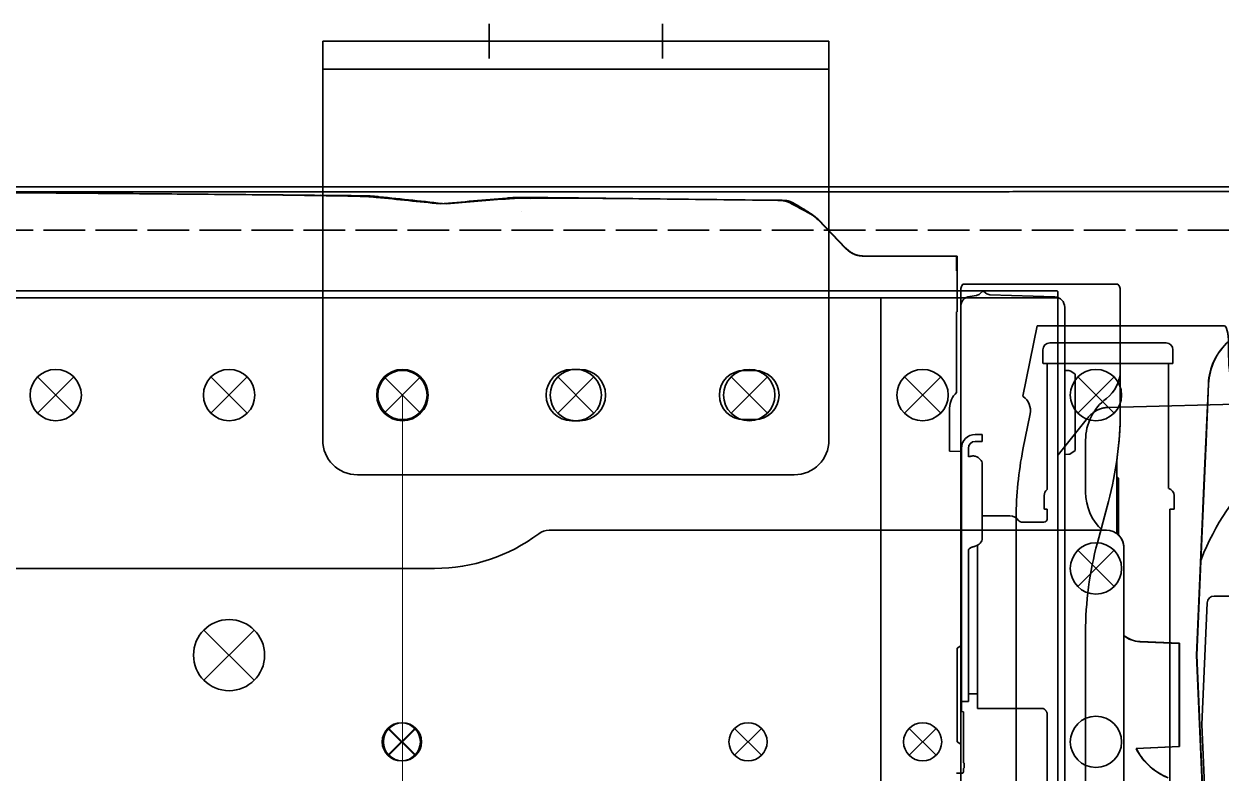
# Model space of a CAD drawing. Header units: millimetres. Extents: x 120 to 10915, y 515 to 8014.
# Drawn here: x 4040.8 to 4386.1, y 5001 to 5217 of the extents above; entities that cross this region are included whole.
import ezdxf

# ---------------------------------------------------------------- set-up
doc = ezdxf.new("R2010")
doc.units = ezdxf.units.MM
doc.linetypes.add('DASHED', pattern=[15, 12, -3])
doc.layers.get('0').update_dxf_attribs({"lineweight": 13})
for name, color, linetype, lineweight in [('201_Dimensions', 7, 'Continuous', 13), ('203_Chassis_left_side_view', 7, 'Continuous', 13), ('204_Chassis_mid_side_view', 7, 'Continuous', 13), ('211_Frame_holes_left_side_view', 7, 'Continuous', 13), ('212_Frame_holes_right_side_view', 7, 'Continuous', 13), ('213_BWA_holes_left_side_view', 7, 'Continuous', 13), ('214_BWA_holes_right_side_view', 7, 'Continuous', 13), ('216_BWA_brackets_left_side_view', 7, 'Continuous', 13), ('217_BWA_ brackets_right_side_view', 7, 'Continuous', 13), ('218_Chassis_right_side_view', 7, 'Continuous', 13)]:
    doc.layers.add(name, color=color, linetype=linetype, lineweight=lineweight)

# ---------------------------------------------------------------- blocks, each defined once
blk = doc.blocks.new('3304873')
at = {"layer": '204_Chassis_mid_side_view', "color": 3, "lineweight": 35}
for p, q in [((4411.44, 1242.5), (4411.44, 1232.5)), ((4414.59, 1242.5), (4411.44, 1242.5)), ((4414.59, 1242.5), (4448.31, 1242.5)), ((4448.31, 1242.5), (4501.69, 1242.5)), ((4501.69, 1242.5), (4535.41, 1242.5)), ((4535.41, 1242.5), (4538.56, 1242.5)), ((4414.59, 1232.5), (4411.44, 1232.5)), ((4448.31, 1232.5), (4414.59, 1232.5)), ((4501.69, 1232.5), (4448.31, 1232.5)), ((4535.41, 1232.5), (4501.69, 1232.5)), ((4535.41, 1232.5), (4538.56, 1232.5)), ((4333.02, 1230), (4328.95, 1209.64)), ((4362.99, 1230), (4333.02, 1230)), ((4382.39, 1230), (4362.99, 1230)), ((4386.99, 1230), (4382.39, 1230)), ((4563.01, 1230), (4567.61, 1230)), ((4567.61, 1230), (4587.01, 1230)), ((4616.98, 1230), (4587.01, 1230)), ((4616.98, 1230), (4621.05, 1209.64)), ((4388.2, 1225), (4388.2, 1223)), ((4388.2, 1225), (4388.2, 1223)), ((4388.34, 1222.5), (4398.04, 1222.5)), ((4444, 1222.5), (4444, 1209.82)), ((4506, 1222.5), (4506, 1209.82)), ((4561.8, 1223), (4561.8, 1225)), ((4329.03, 1209.58), (4328.95, 1209.64)), ((4444, 1198.95), (4444, 1209.84)), ((4444, 1209.8), (4444, 1209.82)), ((4506, 1198.95), (4506, 1209.82)), ((4620.97, 1209.58), (4621.05, 1209.64)), ((4331, 1204.56), (4328.94, 1194.27)), ((4619, 1204.56), (4621.06, 1194.27)), ((4444, 1195.18), (4444, 1198.95)), ((4506, 1195.18), (4506, 1198.95)), ((4444, 1195.18), (4444, 1195.2)), ((4444, 1195.18), (4444, 1185)), ((4506, 1195.18), (4506, 1185)), ((4327, 1174.67), (4327, 1047)), ((4441.31, 1174.98), (4434.1, 1162.52)), ((4508.69, 1174.98), (4515.9, 1162.52)), ((4623, 1174.67), (4623, 1047)), ((4428.82, 1162.63), (4429.01, 1162.64)), ((4429.8, 1162.63), (4429.95, 1162.62)), ((4520.05, 1162.62), (4520.2, 1162.63)), ((4520.99, 1162.64), (4521.18, 1162.63)), ((4416.05, 1154.93), (4416.05, 1154.92)), ((4533.95, 1154.93), (4533.95, 1154.92)), ((4403.64, 1123.43), (4400.95, 1114.39)), ((4403.64, 1123.43), (4400.95, 1114.39)), ((4403.8, 1123.98), (4403.64, 1123.43)), ((4403.8, 1123.98), (4403.64, 1123.43)), ((4546.2, 1123.98), (4546.36, 1123.43)), ((4546.36, 1123.43), (4549.05, 1114.39)), ((4391.47, 1072.53), (4391.45, 1072.33)), ((4388.2, 1051.9), (4382.68, 1032.64)), ((4388.2, 1051.9), (4382.68, 1032.64)), ((4561.8, 1051.9), (4567.32, 1032.64)), ((4327, 1047), (4327, 1042.12)), ((4623, 1047), (4623, 1042.12)), ((4328.9, 1041.76), (4327, 1042.12)), ((4361.84, 1035.5), (4328.9, 1041.76)), ((4588.16, 1035.5), (4621.1, 1041.76)), ((4621.1, 1041.76), (4623, 1042.12)), ((4361.84, 1035.5), (4361.58, 1035.55)), ((4362.99, 1035.28), (4361.84, 1035.5)), ((4372.95, 1032.55), (4372.69, 1032.76)), ((4380.1, 1032.57), (4379.2, 1032.55)), ((4380.1, 1032.57), (4379.2, 1032.55)), ((4569.9, 1032.57), (4570.8, 1032.55)), ((4569.9, 1032.57), (4570.8, 1032.55)), ((4577.05, 1032.55), (4577.31, 1032.76)), ((4587.01, 1035.28), (4588.16, 1035.5)), ((4588.16, 1035.5), (4588.93, 1035.65))]:
    blk.add_line(p, q, dxfattribs=at)
for centre in [(4350, 1210), (4600, 1210), (4350, 1160), (4600, 1160), (4350, 1110), (4600, 1110), (4350, 1060), (4600, 1060)]:
    blk.add_circle(centre, 7.4, dxfattribs=at)
for centre, radius, start, end in [((4454, 1222.5), 10, 90.2566, 180), ((4496, 1222.5), 10, 0, 89.7434), ((4326.09, 1205.54), 5, 348.7, 53.9629), ((4623.91, 1205.54), 5, 126.0371, 191.3), ((4427, 1174.67), 100, 168.7, 180), ((4523, 1174.67), 100, 360, 11.3), ((4424, 1185), 20, 329.9311, 359.9999), ((4526, 1185), 20, 180.0001, 210.0689), ((4429.26, 1143.82), 18.82, 88.3525, 90.7619), ((4520.74, 1143.82), 18.82, 89.2381, 91.6475), ((4438.36, 1137.34), 27.38, 132.2436, 133.5976), ((4445, 1130.36), 37.01, 131.3665, 132.5844), ((4437.53, 1138.94), 25.63, 130.2166, 131.5128), ((4512.47, 1138.94), 25.63, 48.4872, 49.7834), ((4505, 1130.36), 37.01, 47.4156, 48.6335), ((4511.64, 1137.34), 27.38, 46.4024, 47.7564), ((4714.31, 1021.32), 326.89, 163.458, 164.4277), ((4714.31, 1021.32), 326.89, 163.458, 164.4277), ((4235.69, 1021.32), 326.89, 15.5723, 16.542), ((4450.76, 1044.75), 62.56, 169.0809, 171.3317), ((4450.76, 1044.75), 62.56, 169.081, 171.3318), ((4343.64, 1065.41), 46.53, 349.0883, 350.6753), ((4343.64, 1065.41), 46.53, 349.0883, 350.6753), ((4351.16, 1064.17), 38.91, 350.6853, 352.3644), ((4351.16, 1064.17), 38.91, 350.6853, 352.3644), ((4598.84, 1064.17), 38.91, 187.6356, 189.3147), ((4606.36, 1065.41), 46.53, 189.3247, 190.9117), ((4499.24, 1044.75), 62.56, 8.6682, 10.919), ((4354.93, 1063.56), 35.25, 340.6805, 344.56), ((4354.93, 1063.56), 35.25, 340.6805, 344.56), ((4595.07, 1063.56), 35.25, 195.44, 199.3195), ((4376.08, 1218.63), 186.1, 269.0379, 270.96), ((4376.08, 1218.63), 186.1, 269.0379, 270.96), ((4368.55, 1542.17), 509.73, 271.2993, 271.5891), ((4581.45, 1542.17), 509.73, 268.4109, 268.7007), ((4573.92, 1218.63), 186.1, 269.04, 270.9621), ((4573.92, 1218.63), 186.1, 269.04, 270.9621)]:
    blk.add_arc(centre, radius, start, end, dxfattribs=at)
for centre, major_axis, ratio, start_param, end_param in [((4386.99, 1225), (0, -5), 0.241905, 1.570796, 3.141593), ((4386.99, 1225), (0, 5), 0.241905, 4.712389, 6.283185), ((4563.01, 1225), (0, -5), 0.241905, 3.141593, 4.712389), ((4391.83, 1223), (0, -15), 0.241905, 4.712389, 4.800831), ((4391.83, 1223), (0, 15), 0.241905, 1.570796, 3.141593), ((4382.12, 1238), (0, -30), 0.241905, 0.995404, 1.027843), ((4391.83, 1238), (0, 30), 0.241905, 3.141593, 4.169436), ((4558.17, 1238), (0, 30), 0.241905, 2.113749, 3.141593), ((4558.17, 1223), (0, 15), 0.241905, 3.141593, 4.712389), ((4567.88, 1238), (0, 30), 0.241905, 2.113749, 2.146188), ((4567.88, 1238), (0, -30), 0.241905, 5.255342, 5.287781), ((4710.99, 618.87), (280.04, -529.06), 0.298219, 3.454668, 3.546242), ((4710.99, 618.87), (280.04, -529.06), 0.298219, 3.454668, 3.546242), ((4239.01, 618.87), (-280.04, -529.06), 0.298219, 2.736943, 2.828518)]:
    blk.add_ellipse(centre, major_axis=major_axis, ratio=ratio, start_param=start_param, end_param=end_param, dxfattribs=at)
for points, degree, knots in [([(4411.44, 1242.5), (4409.83, 1242.5), (4408.21, 1242.38), (4406.58, 1242.12), (4404.37, 1241.57), (4402.24, 1240.74), (4401.66, 1240.49), (4400.54, 1239.96), (4399.45, 1239.35), (4398.92, 1239.03), (4398.01, 1238.44), (4397.15, 1237.79), (4396.78, 1237.5), (4396.07, 1236.91), (4395.39, 1236.29), (4395.06, 1235.96), (4394.08, 1234.97), (4393.19, 1233.9), (4392.62, 1233.15), (4391.57, 1231.6), (4390.67, 1229.95), (4390.27, 1229.1), (4389.5, 1227.29), (4388.92, 1225.43), (4388.68, 1224.45), (4388.48, 1223.47), (4388.34, 1222.5)], 5, [0, 0, 0, 0, 0, 0, 15.842563, 15.842563, 15.842563, 21.798319, 21.798319, 21.798319, 27.666066, 27.666066, 27.666066, 32.046526, 32.046526, 32.046526, 36.435784, 36.435784, 36.435784, 45.330209, 45.330209, 45.330209, 54.486401, 54.486401, 54.486401, 64.655725, 64.655725, 64.655725, 64.655725, 64.655725, 64.655725]), ([(4538.56, 1242.5), (4540.17, 1242.5), (4541.79, 1242.38), (4543.42, 1242.12), (4545.63, 1241.57), (4547.76, 1240.74), (4548.34, 1240.49), (4549.46, 1239.96), (4550.55, 1239.35), (4551.08, 1239.03), (4551.99, 1238.44), (4552.85, 1237.79), (4553.22, 1237.5), (4553.93, 1236.91), (4554.61, 1236.29), (4554.94, 1235.96), (4555.92, 1234.97), (4556.81, 1233.9), (4557.38, 1233.15), (4558.43, 1231.6), (4559.33, 1229.95), (4559.73, 1229.1), (4560.5, 1227.29), (4561.08, 1225.43), (4561.32, 1224.45), (4561.52, 1223.47), (4561.66, 1222.5)], 5, [0, 0, 0, 0, 0, 0, 15.842563, 15.842563, 15.842563, 21.798319, 21.798319, 21.798319, 27.666066, 27.666066, 27.666066, 32.046526, 32.046526, 32.046526, 36.435784, 36.435784, 36.435784, 45.330209, 45.330209, 45.330209, 54.486401, 54.486401, 54.486401, 64.655725, 64.655725, 64.655725, 64.655725, 64.655725, 64.655725]), ([(4538.56, 1242.5), (4540.17, 1242.5), (4541.79, 1242.38), (4543.42, 1242.12), (4545.63, 1241.57), (4547.76, 1240.74), (4548.34, 1240.49), (4549.46, 1239.96), (4550.55, 1239.35), (4551.08, 1239.03), (4551.99, 1238.44), (4552.85, 1237.79), (4553.22, 1237.5), (4553.93, 1236.91), (4554.61, 1236.29), (4554.94, 1235.96), (4555.92, 1234.97), (4556.81, 1233.9), (4557.38, 1233.15), (4558.43, 1231.6), (4559.33, 1229.95), (4559.73, 1229.1), (4560.5, 1227.29), (4561.08, 1225.43), (4561.32, 1224.45), (4561.52, 1223.47), (4561.66, 1222.5)], 5, [0, 0, 0, 0, 0, 0, 15.842563, 15.842563, 15.842563, 21.798319, 21.798319, 21.798319, 27.666066, 27.666066, 27.666066, 32.046526, 32.046526, 32.046526, 36.435784, 36.435784, 36.435784, 45.330209, 45.330209, 45.330209, 54.486401, 54.486401, 54.486401, 64.655725, 64.655725, 64.655725, 64.655725, 64.655725, 64.655725]), ([(4411.44, 1232.5), (4411.08, 1232.5), (4410.72, 1232.49), (4410.36, 1232.47), (4409.16, 1232.38), (4407.96, 1232.17), (4407.13, 1231.96), (4405.44, 1231.38), (4403.86, 1230.49), (4403.09, 1229.96), (4402.11, 1229.13), (4401.24, 1228.21), (4401.02, 1227.95), (4400.34, 1227.13), (4399.75, 1226.26), (4399.4, 1225.67), (4398.87, 1224.67), (4398.45, 1223.68), (4398.3, 1223.29), (4398.16, 1222.89), (4398.04, 1222.5)], 5, [0, 0, 0, 0, 0, 0, 4.864829, 4.864829, 4.864829, 16.12056, 16.12056, 16.12056, 28.116205, 28.116205, 28.116205, 32.691422, 32.691422, 32.691422, 42.29478, 42.29478, 42.29478, 48.652941, 48.652941, 48.652941, 48.652941, 48.652941, 48.652941]), ([(4538.56, 1232.5), (4538.92, 1232.5), (4539.28, 1232.49), (4539.64, 1232.47), (4540.84, 1232.38), (4542.04, 1232.17), (4542.87, 1231.96), (4544.56, 1231.38), (4546.14, 1230.49), (4546.91, 1229.96), (4547.89, 1229.13), (4548.76, 1228.21), (4548.98, 1227.95), (4549.66, 1227.13), (4550.25, 1226.26), (4550.6, 1225.67), (4551.13, 1224.67), (4551.55, 1223.68), (4551.7, 1223.29), (4551.84, 1222.89), (4551.96, 1222.5)], 5, [0, 0, 0, 0, 0, 0, 4.864829, 4.864829, 4.864829, 16.12056, 16.12056, 16.12056, 28.116205, 28.116205, 28.116205, 32.691422, 32.691422, 32.691422, 42.29478, 42.29478, 42.29478, 48.652941, 48.652941, 48.652941, 48.652941, 48.652941, 48.652941]), ([(4443.97, 1206.05), (4443.98, 1206.94), (4443.98, 1207.78), (4443.99, 1208.53), (4444, 1209.25), (4444, 1209.66), (4444, 1209.72), (4444, 1209.78), (4444, 1209.82)], 5, [0, 0, 0, 0, 0, 0, 8.481873, 8.481873, 8.481873, 10.350238, 10.350238, 10.350238, 10.350238, 10.350238, 10.350238]), ([(4506, 1209.82), (4506, 1209.69), (4506, 1209.44), (4506, 1209.09), (4506.01, 1208.33), (4506.02, 1207.39), (4506.02, 1206.96), (4506.03, 1206.51), (4506.03, 1206.05)], 5, [0, 0, 0, 0, 0, 0, 5.964844, 5.964844, 5.964844, 10.368178, 10.368178, 10.368178, 10.368178, 10.368178, 10.368178]), ([(4444, 1195.18), (4444, 1195.31), (4444, 1195.56), (4444, 1195.91), (4443.98, 1197.19), (4443.97, 1199.02), (4443.96, 1200.36), (4443.96, 1202.34), (4443.96, 1204.3), (4443.97, 1204.9), (4443.97, 1205.48), (4443.97, 1206.05)], 5, [0, 0, 0, 0, 0, 0, 5.948362, 5.948362, 5.948362, 17.647719, 17.647719, 17.647719, 22.979673, 22.979673, 22.979673, 22.979673, 22.979673, 22.979673]), ([(4506.03, 1206.05), (4506.04, 1204.77), (4506.04, 1203.37), (4506.04, 1201.95), (4506.03, 1199.41), (4506.02, 1197.23), (4506.01, 1196.36), (4506, 1195.64), (4506, 1195.28), (4506, 1195.24), (4506, 1195.21), (4506, 1195.18)], 5, [0, 0, 0, 0, 0, 0, 12.095725, 12.095725, 12.095725, 21.764657, 21.764657, 21.764657, 22.97103, 22.97103, 22.97103, 22.97103, 22.97103, 22.97103]), ([(4428.82, 1162.63), (4427.92, 1162.59), (4426.94, 1162.36), (4425.9, 1161.93), (4424.31, 1161.06), (4422.6, 1159.83), (4422.07, 1159.42), (4421.53, 1158.99), (4420.98, 1158.52)], 5, [0, 0, 0, 0, 0, 0, 45.412343, 45.412343, 45.412343, 65.031892, 65.031892, 65.031892, 65.031892, 65.031892, 65.031892]), ([(4434.1, 1162.52), (4434.09, 1162.52), (4434.08, 1162.52), (4433.04, 1162.54), (4432.61, 1162.55), (4432.08, 1162.56), (4431.46, 1162.57), (4430.75, 1162.59), (4429.95, 1162.62)], 5, [0, 0, 0, 0, 0, 0, 1.072261, 1.072261, 1.072261, 48.257643, 48.257643, 48.257643, 48.257643, 48.257643, 48.257643]), ([(4515.9, 1162.52), (4515.91, 1162.52), (4515.92, 1162.52), (4516.96, 1162.54), (4517.39, 1162.55), (4517.92, 1162.56), (4518.54, 1162.57), (4519.25, 1162.59), (4520.05, 1162.62)], 5, [0, 0, 0, 0, 0, 0, 1.072261, 1.072261, 1.072261, 48.257643, 48.257643, 48.257643, 48.257643, 48.257643, 48.257643]), ([(4529.02, 1158.52), (4527.26, 1160.02), (4525.63, 1161.17), (4524.09, 1162.02), (4522.68, 1162.51), (4521.41, 1162.62), (4521.4, 1162.62), (4521.36, 1162.62), (4521.31, 1162.62), (4521.25, 1162.63), (4521.21, 1162.63), (4521.18, 1162.63)], 5, [0, 0, 0, 0, 0, 0, 62.554111, 62.554111, 62.554111, 62.953364, 62.953364, 62.953364, 64.550597, 64.550597, 64.550597, 64.550597, 64.550597, 64.550597]), ([(4419.48, 1157.17), (4418.49, 1156.24), (4417.5, 1155.2), (4416.52, 1154.07), (4415.31, 1152.53), (4414.12, 1150.84), (4413.88, 1150.5), (4413.64, 1150.15), (4413.4, 1149.79)], 5, [0, 0, 0, 0, 0, 0, 33.722087, 33.722087, 33.722087, 42.226961, 42.226961, 42.226961, 42.226961, 42.226961, 42.226961]), ([(4536.6, 1149.79), (4535.89, 1150.86), (4535.17, 1151.87), (4534.44, 1152.84), (4533.35, 1154.2), (4532.24, 1155.43), (4531.87, 1155.83), (4531.38, 1156.33), (4530.89, 1156.82), (4530.76, 1156.94), (4530.64, 1157.06), (4530.52, 1157.17)], 5, [0.000088, 0.000088, 0.000088, 0.000088, 0.000088, 0.000088, 25.401335, 25.401335, 25.401335, 38.032211, 38.032211, 38.032211, 42.145143, 42.145143, 42.145143, 42.145143, 42.145143, 42.145143]), ([(4413.4, 1149.79), (4413.16, 1149.27), (4412.66, 1148.23), (4411.94, 1146.61), (4411.21, 1144.93), (4410.44, 1143.1), (4409.63, 1141.09), (4408.79, 1138.9), (4407.94, 1136.62), (4407.1, 1134.26), (4406.27, 1131.81), (4405.43, 1129.27), (4404.61, 1126.66), (4404.07, 1124.88), (4403.8, 1123.98)], 3, [0, 0, 0, 0, 1.705547, 3.475176, 5.306923, 7.198833, 9.436672, 11.800434, 14.231305, 16.739613, 19.329164, 21.998775, 24.741876, 27.558824, 27.558824, 27.558824, 27.558824]), ([(4413.4, 1149.79), (4413.35, 1149.69), (4413.06, 1149.08), (4412.53, 1147.93), (4411.81, 1146.34), (4411.1, 1144.67), (4410.34, 1142.85), (4409.54, 1140.85), (4408.7, 1138.68), (4407.87, 1136.43), (4407.05, 1134.1), (4406.23, 1131.68), (4405.41, 1129.19), (4404.6, 1126.61), (4404.07, 1124.87), (4403.8, 1123.98)], 3, [5.776685, 5.776685, 5.776685, 5.776685, 6.115823, 7.805052, 9.555917, 11.36648, 13.234913, 15.491544, 17.819412, 20.216149, 22.688056, 25.238798, 27.866818, 30.56569, 33.335737, 33.335737, 33.335737, 33.335737]), ([(4536.6, 1149.79), (4536.65, 1149.69), (4536.94, 1149.08), (4537.47, 1147.93), (4538.19, 1146.34), (4538.9, 1144.67), (4539.66, 1142.85), (4540.46, 1140.85), (4541.3, 1138.68), (4542.13, 1136.43), (4542.95, 1134.1), (4543.77, 1131.68), (4544.59, 1129.19), (4545.4, 1126.61), (4545.93, 1124.87), (4546.2, 1123.98)], 3, [5.776883, 5.776883, 5.776883, 5.776883, 6.115823, 7.805052, 9.555917, 11.36648, 13.234913, 15.491544, 17.819412, 20.216149, 22.688056, 25.238798, 27.866818, 30.56569, 33.335737, 33.335737, 33.335737, 33.335737]), ([(4395.97, 1096.49), (4396.11, 1097.03), (4396.39, 1098.09), (4396.82, 1099.68), (4397.25, 1101.26), (4397.68, 1102.83), (4398.12, 1104.4), (4398.55, 1105.96), (4398.99, 1107.52), (4399.28, 1108.55), (4399.42, 1109.07)], 3, [0, 0, 0, 0, 1.651619, 3.298423, 4.937662, 6.569195, 8.194645, 9.815358, 11.4304, 13.041805, 13.041805, 13.041805, 13.041805]), ([(4395.97, 1096.49), (4396.11, 1097.03), (4396.39, 1098.09), (4396.82, 1099.68), (4397.25, 1101.26), (4397.68, 1102.83), (4398.12, 1104.4), (4398.55, 1105.96), (4398.99, 1107.52), (4399.28, 1108.55), (4399.42, 1109.07)], 3, [0, 0, 0, 0, 1.651619, 3.298423, 4.937662, 6.569195, 8.194645, 9.815358, 11.4304, 13.041805, 13.041805, 13.041805, 13.041805]), ([(4554.03, 1096.49), (4553.89, 1097.03), (4553.61, 1098.09), (4553.18, 1099.68), (4552.75, 1101.26), (4552.32, 1102.83), (4551.88, 1104.4), (4551.45, 1105.96), (4551.01, 1107.52), (4550.72, 1108.55), (4550.58, 1109.07)], 3, [0, 0, 0, 0, 1.651619, 3.298423, 4.937662, 6.569195, 8.194645, 9.815358, 11.4304, 13.041805, 13.041805, 13.041805, 13.041805]), ([(4391.45, 1072.33), (4391.44, 1072.26), (4391.43, 1072.19), (4391.43, 1072.13), (4391.41, 1071.99), (4391.39, 1071.86), (4391.38, 1071.79), (4391.36, 1071.57), (4391.33, 1071.35), (4391.32, 1071.29), (4391.17, 1070.06), (4391.01, 1068.82), (4390.88, 1067.74), (4390.64, 1065.88), (4390.39, 1064.03), (4390.28, 1063.18), (4390.11, 1061.89), (4389.94, 1060.59), (4389.86, 1060.05), (4389.79, 1059.52), (4389.72, 1059)], 5, [0, 0, 0, 0, 0, 0, 0.787316, 0.787316, 0.787316, 1.574632, 1.574632, 1.574632, 3.367447, 3.367447, 3.367447, 15.997725, 15.997725, 15.997725, 25.275149, 25.275149, 25.275149, 31.500229, 31.500229, 31.500229, 31.500229, 31.500229, 31.500229]), ([(4391.45, 1072.33), (4391.44, 1072.26), (4391.43, 1072.19), (4391.43, 1072.13), (4391.41, 1071.99), (4391.39, 1071.86), (4391.38, 1071.79), (4391.36, 1071.57), (4391.33, 1071.35), (4391.32, 1071.29), (4391.17, 1070.06), (4391.01, 1068.82), (4390.88, 1067.74), (4390.64, 1065.88), (4390.39, 1064.03), (4390.28, 1063.18), (4390.11, 1061.89), (4389.94, 1060.59), (4389.86, 1060.05), (4389.79, 1059.52), (4389.72, 1059)], 5, [0, 0, 0, 0, 0, 0, 0.787316, 0.787316, 0.787316, 1.574632, 1.574632, 1.574632, 3.367447, 3.367447, 3.367447, 15.997725, 15.997725, 15.997725, 25.275149, 25.275149, 25.275149, 31.500229, 31.500229, 31.500229, 31.500229, 31.500229, 31.500229]), ([(4558.55, 1072.33), (4558.56, 1072.26), (4558.57, 1072.19), (4558.57, 1072.13), (4558.59, 1071.99), (4558.61, 1071.86), (4558.62, 1071.79), (4558.64, 1071.57), (4558.67, 1071.35), (4558.68, 1071.29), (4558.83, 1070.06), (4558.99, 1068.82), (4559.12, 1067.74), (4559.36, 1065.88), (4559.61, 1064.03), (4559.72, 1063.18), (4559.89, 1061.89), (4560.06, 1060.59), (4560.14, 1060.05), (4560.21, 1059.52), (4560.28, 1059)], 5, [0, 0, 0, 0, 0, 0, 0.787316, 0.787316, 0.787316, 1.574632, 1.574632, 1.574632, 3.367458, 3.367458, 3.367458, 15.997736, 15.997736, 15.997736, 25.275159, 25.275159, 25.275159, 31.50024, 31.50024, 31.50024, 31.50024, 31.50024, 31.50024]), ([(4372.69, 1032.76), (4372.45, 1032.95), (4372.09, 1033.14), (4371.61, 1033.33), (4370.28, 1033.76), (4368.51, 1034.18), (4367.5, 1034.4), (4365.97, 1034.71), (4364.49, 1035), (4363.98, 1035.09), (4363.48, 1035.19), (4362.99, 1035.28)], 5, [0, 0, 0, 0, 0, 0, 8.873923, 8.873923, 8.873923, 18.562924, 18.562924, 18.562924, 23.625735, 23.625735, 23.625735, 23.625735, 23.625735, 23.625735]), ([(4577.31, 1032.76), (4577.55, 1032.95), (4577.91, 1033.14), (4578.39, 1033.33), (4579.72, 1033.76), (4581.49, 1034.18), (4582.5, 1034.4), (4584.03, 1034.71), (4585.51, 1035), (4586.02, 1035.09), (4586.52, 1035.19), (4587.01, 1035.28)], 5, [0, 0, 0, 0, 0, 0, 8.874138, 8.874138, 8.874138, 18.563305, 18.563305, 18.563305, 23.626235, 23.626235, 23.626235, 23.626235, 23.626235, 23.626235])]:
    blk.add_open_spline(points, degree=degree, knots=knots, dxfattribs=at)
for points in [[(4362.99, 1035.28), (4362.75, 1035.3), (4362.52, 1035.35), (4362.29, 1035.4), (4362.07, 1035.46), (4361.84, 1035.5)], [(4587.01, 1035.28), (4587.25, 1035.3), (4587.48, 1035.35), (4587.71, 1035.4), (4587.93, 1035.46), (4588.16, 1035.5)]]:
    blk.add_open_spline(points, degree=5, dxfattribs=at)
blk = doc.blocks.new('3068684')
at = {"layer": '203_Chassis_left_side_view', "color": 3, "lineweight": 35}
blk.add_line((4055, 1270), (920, 1270), dxfattribs=at)
blk = doc.blocks.new('2900856')
at = {"layer": '216_BWA_brackets_left_side_view', "color": 2, "lineweight": 35}
for p, q in [((4175, 1317), (4175, 1307)), ((4225, 1317), (4225, 1307)), ((4170, 1312), (4180, 1312)), ((4220, 1312), (4230, 1312))]:
    blk.add_line(p, q, dxfattribs=at)
at = {"layer": '216_BWA_brackets_left_side_view', "color": 3, "lineweight": 35}
for p, q in [((4127, 1312), (4273, 1312)), ((4127, 1197), (4127, 1312)), ((4273, 1197), (4273, 1312)), ((4127, 1304), (4273, 1304)), ((4198.8, 1217.4), (4201.2, 1217.4)), ((4248.5, 1217.1), (4251.5, 1217.1)), ((4198.8, 1202.6), (4201.2, 1202.6)), ((4248.5, 1202.9), (4251.5, 1202.9)), ((4137, 1187), (4263, 1187))]:
    blk.add_line(p, q, dxfattribs=at)
blk.add_circle((4150, 1210), 7.1, dxfattribs=at)
for centre, radius, start, end in [((4198.8, 1210), 7.4, 90, 270), ((4201.2, 1210), 7.4, 270, 90), ((4248.5, 1210), 7.1, 90, 270), ((4251.5, 1210), 7.1, 270, 90), ((4137, 1197), 10, 180, 270), ((4263, 1197), 10, 270, 0)]:
    blk.add_arc(centre, radius, start, end, dxfattribs=at)
at = {"layer": '216_BWA_brackets_left_side_view', "color": 7, "lineweight": 5}
for p in [(4175, 1312), (4175, 1312), (4225, 1312)]:
    blk.add_point(p, dxfattribs=at)
at = {"layer": '216_BWA_brackets_left_side_view', "color": 1, "lineweight": 5}
for p in [(4175, 1312), (4225, 1312)]:
    blk.add_point(p, dxfattribs=at)
blk = doc.blocks.new('2900857')
at = {"layer": '217_BWA_ brackets_right_side_view', "color": 2, "lineweight": 35}
for p, q in [((4175, 1317), (4175, 1307)), ((4225, 1317), (4225, 1307)), ((4170, 1312), (4180, 1312)), ((4220, 1312), (4230, 1312))]:
    blk.add_line(p, q, dxfattribs=at)
at = {"layer": '217_BWA_ brackets_right_side_view', "color": 3, "lineweight": 35}
for p, q in [((4273, 1312), (4127, 1312)), ((4127, 1312), (4127, 1270)), ((4273, 1312), (4273, 1270))]:
    blk.add_line(p, q, dxfattribs=at)
at = {"layer": '217_BWA_ brackets_right_side_view', "color": 7, "lineweight": 5}
for p in [(4175, 1312), (4175, 1312), (4225, 1312), (4225, 1312)]:
    blk.add_point(p, dxfattribs=at)
at = {"layer": '217_BWA_ brackets_right_side_view', "color": 1, "lineweight": 5}
for p in [(4175, 1312), (4225, 1312)]:
    blk.add_point(p, dxfattribs=at)
blk = doc.blocks.new('3104955')
at = {"layer": '203_Chassis_left_side_view', "color": 3, "lineweight": 35}
blk.add_open_spline([(4496, 1268.75), (4430.13, 1268.7), (4364.2, 1268.66), (4297.91, 1268.62), (4218.95, 1268.58), (4140.11, 1268.56), (4126.98, 1268.56), (4104.95, 1268.55), (4082.92, 1268.55), (4074.84, 1268.55), (4037.62, 1268.54), (4000.49, 1268.54), (3972.56, 1268.54), (3929.19, 1268.54), (3885.69, 1268.54), (3870.43, 1268.54), (3855.16, 1268.54), (3839.88, 1268.54)], degree=5, knots=[0, 0, 0, 0, 0, 0, 464.449756, 464.449756, 464.449756, 557.232964, 557.232964, 557.232964, 620.223787, 620.223787, 620.223787, 820.546456, 820.546456, 820.546456, 928.562101, 928.562101, 928.562101, 928.562101, 928.562101, 928.562101], dxfattribs=at)
blk = doc.blocks.new('3069619')
at = {"layer": '203_Chassis_left_side_view', "color": 3, "lineweight": 35}
for p, q in [((4100.13, 1267.82), (4100.04, 1267.82)), ((4100.04, 1267.82), (4103.85, 1267.79)), ((4107.24, 1267.76), (4103.85, 1267.79)), ((4107.24, 1267.76), (4107.28, 1267.76)), ((4135.8, 1267.34), (4135.81, 1267.34)), ((4267.52, 1262.47), (4267.51, 1262.46)), ((4269.07, 1261.22), (4269.05, 1261.23)), ((4269.68, 1260.85), (4269.68, 1260.83)), ((4270.04, 1260.48), (4277.88, 1252.38)), ((4284.4, 1250.05), (4310, 1250.05)), ((4304.43, 1250.05), (4307.89, 1250.05)), ((4307.89, 1250.05), (4308.85, 1250.05)), ((4310, 1240), (4310, 1250.05)), ((4338.79, 1240), (2961.21, 1240)), ((4339, 1239.47), (4339, 1237.74)), ((4288, 1238), (3012, 1238)), ((4288, 1238), (4329, 1238)), ((4288, 1238), (4288, 1234)), ((4338.79, 1238), (4329, 1238)), ((4339, 1236), (4339, 1237.74)), ((4339, 609), (4339, 1236)), ((4288, 1234), (4288, 657.14)), ((4490, 1210), (4357.17, 1206.52)), ((4357.17, 1206.52), (4353.45, 1206.42)), ((4339.13, 1192.76), (4347.56, 1203.33)), ((4339, 1192.6), (4339.13, 1192.76))]:
    blk.add_line(p, q, dxfattribs=at)
for points in [[(4100.13, 1267.82, 0.000667), (3966.73, 1268.84)], [(4259.4, 1266.14, 0.000308), (4196.89, 1266.86)]]:
    blk.add_lwpolyline(points, format="xyb", dxfattribs=at)
for centre, radius, start, end in [((4102.54, 628.33), 639.44, 89.257, 89.57478), ((4073.79, -1964.55), 3232.48, 88.90085, 89.34339), ((3752.46, -2582.34), 3869.06, 83.94085, 84.21336), ((4497.86, -2489.5), 3769.7, 94.83546, 95.12897), ((4158.81, -2200.39), 3467.46, 89.37087, 89.53529), ((4173.46, 1112.72), 176.84, 57.8686, 59.4843), ((4255.59, 1246.63), 20.02, 43.7786, 45.2613)]:
    blk.add_arc(centre, radius, start, end, dxfattribs=at)
for points, degree, knots in [([(4142.55, 1267), (4142.41, 1267.02), (4142.13, 1267.05), (4141.71, 1267.09), (4141.29, 1267.13), (4140.85, 1267.16), (4140.37, 1267.2), (4139.96, 1267.22), (4139.63, 1267.24), (4139.39, 1267.25), (4139.16, 1267.26), (4138.9, 1267.27), (4138.6, 1267.27), (4138.25, 1267.28), (4137.9, 1267.29), (4137.54, 1267.3), (4137.19, 1267.31), (4136.84, 1267.32), (4136.49, 1267.32), (4136.15, 1267.33), (4135.92, 1267.33), (4135.81, 1267.34)], 3, [0, 0, 0, 0, 0.420311, 0.841588, 1.26354, 1.686089, 2.18988, 2.688453, 2.930671, 3.178001, 3.39528, 3.622193, 3.963731, 4.305716, 4.66501, 5.013753, 5.384897, 5.722764, 6.072075, 6.411984, 6.752822, 6.752822, 6.752822, 6.752822]), ([(4186.93, 1266.96), (4186.82, 1266.96), (4186.61, 1266.96), (4186.3, 1266.96), (4185.99, 1266.97), (4185.68, 1266.97), (4185.38, 1266.97), (4185.07, 1266.97), (4184.79, 1266.97), (4184.52, 1266.98), (4184.28, 1266.98), (4184.02, 1266.98), (4183.75, 1266.97), (4183.41, 1266.97), (4183.03, 1266.96), (4182.61, 1266.95), (4182.18, 1266.93), (4181.76, 1266.91), (4181.35, 1266.88), (4180.93, 1266.85), (4180.51, 1266.82), (4180.23, 1266.79), (4180.09, 1266.78)], 3, [0, 0, 0, 0, 0.315739, 0.632075, 0.941402, 1.236682, 1.558781, 1.855138, 2.15016, 2.410007, 2.653182, 2.88558, 3.176356, 3.481221, 3.900172, 4.321567, 4.74544, 5.169065, 5.586381, 6.003722, 6.420965, 6.841061, 6.841061, 6.841061, 6.841061]), ([(4263.26, 1265.07), (4263.16, 1265.12), (4262.96, 1265.24), (4262.66, 1265.41), (4262.36, 1265.56), (4262.05, 1265.7), (4261.74, 1265.82), (4261.42, 1265.93), (4261.1, 1266.01), (4260.76, 1266.06), (4260.43, 1266.1), (4260.09, 1266.13), (4259.75, 1266.14), (4259.52, 1266.14), (4259.4, 1266.14)], 3, [0, 0, 0, 0, 0.344275, 0.687059, 1.027353, 1.364878, 1.700047, 2.033849, 2.367591, 2.702606, 3.039935, 3.380065, 3.72276, 4.067029, 4.067029, 4.067029, 4.067029]), ([(4269.68, 1260.83), (4269.5, 1261.01), (4269.32, 1261.18), (4269.13, 1261.34), (4268.77, 1261.63), (4268.4, 1261.89), (4268.22, 1262.01), (4267.97, 1262.17), (4267.72, 1262.33), (4267.65, 1262.37), (4267.58, 1262.42), (4267.51, 1262.46)], 5, [0, 0, 0, 0, 0, 0, 1.309677, 1.309677, 1.309677, 2.438832, 2.438832, 2.438832, 2.891717, 2.891717, 2.891717, 2.891717, 2.891717, 2.891717]), ([(4277.88, 1252.38), (4278.52, 1251.79), (4279.17, 1251.2), (4279.89, 1250.73), (4281.22, 1250.23), (4282.65, 1250.07), (4283.23, 1250.05), (4283.82, 1250.05), (4284.4, 1250.05)], 5, [0, 0, 0, 0, 0, 0, 6.715176, 6.715176, 6.715176, 11.177763, 11.177763, 11.177763, 11.177763, 11.177763, 11.177763]), ([(4339, 1239.47), (4339, 1239.65), (4338.98, 1239.8), (4338.95, 1239.91), (4338.89, 1239.98), (4338.81, 1240), (4338.8, 1240), (4338.79, 1240), (4338.79, 1240)], 5, [0, 0, 0, 0, 0, 0, 2.740317, 2.740317, 2.740317, 3.029442, 3.029442, 3.029442, 3.029442, 3.029442, 3.029442]), ([(4347.56, 1203.33), (4347.62, 1203.41), (4347.75, 1203.56), (4347.94, 1203.78), (4348.14, 1203.99), (4348.34, 1204.19), (4348.55, 1204.39), (4348.77, 1204.58), (4348.99, 1204.76), (4349.22, 1204.94), (4349.46, 1205.11), (4349.7, 1205.26), (4349.94, 1205.41), (4350.19, 1205.55), (4350.44, 1205.68), (4350.7, 1205.8), (4350.97, 1205.91), (4351.23, 1206.01), (4351.5, 1206.1), (4351.77, 1206.18), (4352.05, 1206.25), (4352.33, 1206.31), (4352.61, 1206.35), (4352.89, 1206.39), (4353.17, 1206.41), (4353.36, 1206.42), (4353.45, 1206.42)], 3, [0, 0, 0, 0, 0.292437, 0.584108, 0.875033, 1.165232, 1.454733, 1.743563, 2.031753, 2.319328, 2.606591, 2.893309, 3.179528, 3.465285, 3.75062, 4.035568, 4.320167, 4.604463, 4.888659, 5.172623, 5.456379, 5.739962, 6.023512, 6.306736, 6.590041, 6.873198, 6.873198, 6.873198, 6.873198])]:
    blk.add_open_spline(points, degree=degree, knots=knots, dxfattribs=at)
blk.add_open_spline([(4339, 1237.74), (4339, 1237.84), (4338.98, 1237.92), (4338.93, 1237.97), (4338.87, 1238), (4338.79, 1238)], degree=5, dxfattribs=at)
blk = doc.blocks.new('3069642')
at = {"layer": '203_Chassis_left_side_view', "color": 3, "lineweight": 35}
for p, q in [((4311, 615.02), (4311, 1240.41)), ((4311.32, 1241.5), (4311.65, 1242)), ((4311.65, 1242), (4356.35, 1242)), ((4317.5, 1240), (4316.51, 1239.17)), ((4318.22, 1239.4), (4317.5, 1240)), ((4356.35, 1242), (4356.63, 1241.57)), ((4356.63, 1241.57), (4356.68, 1241.5)), ((4357, 1238.68), (4357, 1240.41)), ((4315.51, 1238.72), (4313.58, 1238.45)), ((4318.22, 1238.78), (4318.22, 1238.79)), ((4319.42, 1238.93), (4338.1, 1238.28)), ((4357, 1238.68), (4357, 1234.72)), ((4341, 1234.88), (4341, 1235.28)), ((4341, 1235.28), (4341, 600)), ((4357, 1234.28), (4357, 1234.72)), ((4357, 1234.28), (4357, 1224)), ((4357, 1224), (4357, 1205.17)), ((4357, 1219.43), (4357, 1219.45)), ((4342.2, 1217.06), (4341, 1217.1)), ((4344, 1216), (4342.74, 1216.88)), ((4344, 1205), (4344, 1216)), ((4357, 1216.93), (4357, 1217)), ((4344, 1194), (4344, 1205)), ((4342.2, 1192.94), (4341, 1192.9)), ((4344, 1194), (4342.74, 1193.12)), ((4350.41, 1167.4), (4353.59, 1179.28)), ((4192.29, 1171), (4311, 1171)), ((4159.29, 1160), (3140.71, 1160)), ((4347, 892), (4347, 1141.51)), ((4310, 1137), (4311, 1137.7)), ((4310, 1135.35), (4310, 1137)), ((4310, 1110), (4310, 1135.35)), ((4310, 1110), (4311, 1109.3)), ((4310, 1110), (4311, 1109.3)), ((4310, 1110), (4311, 1109.3)), ((4310, 1110), (4311, 1109.3))]:
    blk.add_line(p, q, dxfattribs=at)
for centre, radius, start, end in [((4313, 1240.41), 2, 147, 180), ((4319.5, 1240.93), 2, 230, 268), ((4355, 1240.41), 2, 0, 33), ((4314, 1235.48), 3, 98, 180), ((4315.22, 1240.7), 2, 278, 310), ((4338, 1235.28), 3, 360, 88), ((4342.17, 1216.06), 1, 55, 88), ((4257, 1205.17), 100, 345, 0), ((4342.17, 1193.94), 1, 272, 305), ((4192.29, 1166), 5, 90, 126.8699), ((4159.29, 1210), 50, 270, 306.8699), ((4447, 1141.51), 100, 165, 180)]:
    blk.add_arc(centre, radius, start, end, dxfattribs=at)
blk = doc.blocks.new('3069663')
at = {"layer": '218_Chassis_right_side_view', "color": 3, "lineweight": 35}
for p, q in [((4186.89, 1266.46), (4186.88, 1266.46)), ((4187.32, 1266.8), (4187.31, 1266.8)), ((4212.49, 1266.67), (4214.82, 1266.65)), ((4214.82, 1266.65), (4218.14, 1266.61)), ((4250.91, 1266.23), (4257.07, 1266.16)), ((4184.25, 1262.96), (4184.28, 1262.96)), ((4267.28, 1262.41), (4266.83, 1262.66)), ((4269.42, 1260.91), (4269.84, 1260.48)), ((4269.84, 1260.48), (4277.68, 1252.38)), ((4284.2, 1250.05), (4309.8, 1250.05)), ((4309.8, 1246), (4309.8, 1250.05)), ((4309.64, 1246), (4309.63, 1246)), ((4309.8, 1246), (4310, 1246)), ((4309.8, 1242.83), (4309.8, 1242.83)), ((4309.8, 1242.83), (4309.8, 1242.83)), ((4309.8, 1242.83), (4309.8, 1242.83)), ((4310, 1246), (4310, 1239.72)), ((4310, 1239.59), (4310, 1239.72)), ((4310, 1239.59), (4310, 1236.01)), ((4310, 1236.01), (4310, 1235.44)), ((4309.8, 1234), (4310, 1234.01)), ((4309.8, 1226.8), (4309.8, 1234)), ((4310, 1235.44), (4310, 1234.01)), ((4309.8, 1223.5), (4309.8, 1226.8)), ((4309.8, 1211), (4309.8, 1223.5)), ((4334.71, 1219.3), (4334.71, 1223.05)), ((4370.21, 1225.05), (4336.71, 1225.05)), ((4372.21, 1219.3), (4372.21, 1223.05)), ((4371.96, 1219.05), (4334.96, 1219.05)), ((4335.96, 1212.55), (4335.96, 1219.05)), ((4370.96, 1212.55), (4370.96, 1219.05)), ((4335.96, 1212.55), (4335.96, 1182.73)), ((4370.96, 1212.55), (4370.96, 1183.01)), ((4309.8, 1210.74), (4309.8, 1211)), ((4309.8, 1210.73), (4309.8, 1210.74)), ((4307.8, 1193.86), (4307.8, 1206.26)), ((4317.2, 1198.63), (4315.2, 1198.63)), ((4317.2, 1196.63), (4317.2, 1198.63)), ((4317.2, 1196.63), (4317.2, 1198.63)), ((4311.2, 1119.13), (4311.2, 1194.72)), ((4313.2, 1194.63), (4313.2, 1193.63)), ((4317.2, 1196.63), (4315.2, 1196.63)), ((4311.2, 1193.68), (4307.8, 1193.86)), ((4313.2, 1193.63), (4313.2, 1192.17)), ((4317.2, 1190.04), (4317.2, 1168.72)), ((4335.05, 1177.3), (4335.05, 1181.05)), ((4372.55, 1177.05), (4372.55, 1181.05)), ((4317.2, 1175.13), (4325.2, 1175.13)), ((4317.2, 1175.13), (4324.86, 1175.13)), ((4335.3, 1177.05), (4335.96, 1177.05)), ((4335.96, 1177.05), (4335.96, 1174.37)), ((4371.3, 1176.55), (4371.3, 1177.05)), ((4372.55, 1177.05), (4371.3, 1177.05)), ((4371.3, 1169.55), (4371.3, 1176.55)), ((4328.51, 1173.37), (4334.97, 1173.37)), ((4371.3, 1169.55), (4371.3, 932.55)), ((4313.2, 1121.63), (4313.2, 1165.12)), ((4315.8, 1150.51), (4315.8, 1166.65)), ((4315.8, 1150.51), (4315.8, 1119.63)), ((4315.8, 1141.1), (4315.8, 1141.09)), ((4315.8, 1131.05), (4315.8, 1131.07)), ((4313.2, 1123.86), (4315.8, 1123.86)), ((4313.2, 1121.63), (4311.2, 1121.63)), ((4313.2, 1121.63), (4311.2, 1121.63)), ((4313.2, 1121.63), (4311.2, 1121.63)), ((4311.7, 1118.63), (4311.8, 1118.63)), ((4311.8, 1113.63), (4311.8, 1118.63)), ((4315.8, 1119.63), (4334.71, 1119.63)), ((4335.96, 1117.84), (4335.96, 1117.9)), ((4335.96, 1117.9), (4335.96, 1026.99)), ((4335.96, 1117.75), (4335.96, 1117.8)), ((4311.8, 1113.63), (4311.8, 1104.17)), ((4311.8, 1102.16), (4311.8, 1101.8)), ((4311.95, 1103.82), (4312, 1103.77)), ((4312, 1102.57), (4311.95, 1102.51)), ((4312, 1103.77), (4312, 1102.57)), ((4310.42, 1101), (4309.78, 1101)), ((4311.63, 1101), (4310.42, 1101))]:
    blk.add_line(p, q, dxfattribs=at)
blk.add_lwpolyline([(4250.91, 1266.23, 0.000164), (4218.14, 1266.61)], format="xyb", dxfattribs=at)
for centre, radius, start, end in [((4093.44, -2213.24), 3480.98, 89.29202, 89.45647), ((3943.68, -711.2), 1988.4, 83.67515, 84.23903), ((4483.5, -2480.34), 3759.16, 94.61866, 94.8949), ((4183.55, -1958.2), 3225, 89.48577, 89.93288), ((4176.38, 1101.31), 184.97, 60.7272, 62.3457), ((4336.71, 1223.05), 2, 90, 180), ((4370.21, 1223.05), 2, 360, 90), ((4334.96, 1219.3), 0.25, 180, 270), ((4371.96, 1219.3), 0.25, 270, 360), ((4313.8, 1206.26), 6, 131.8103, 180), ((4315.2, 1194.63), 4, 90, 180), ((4315.2, 1194.63), 2, 90, 180), ((4314.55, 1190.09), 2.34, 73.8751, 98.5814), ((4337.05, 1181.05), 2, 122.8468, 180), ((4370.55, 1181.05), 2, 360, 78.0179), ((4335.3, 1177.3), 0.25, 180, 270), ((4325.2, 1172.13), 3, 34.0292, 90), ((4328.51, 1174.37), 1, 214.0291, 270), ((4334.96, 1174.37), 1, 270, 360), ((4311.7, 1119.13), 0.5, 180, 270), ((4309.8, 1101.8), 2, 336.4218, 0), ((4312.3, 1104.17), 0.5, 180, 225), ((4312.3, 1102.16), 0.5, 135, 180)]:
    blk.add_arc(centre, radius, start, end, dxfattribs=at)
for centre, major_axis, ratio, start_param, end_param in [((4315.2, 1190.16), (4, 0), 0.580763, 1.823477, 2.094395), ((4315.2, 1190.16), (-4, 0), 0.580763, 5.226432, 5.235988), ((4314.2, 1190.04), (3, 0), 0.814073, 0, 1.230959), ((4314.2, 1168.72), (3, 0), 0.814073, 5.052226, 6.283185), ((4315.2, 1165.11), (2, 0), 0.580763, 2.094395, 3.130803)]:
    blk.add_ellipse(centre, major_axis=major_axis, ratio=ratio, start_param=start_param, end_param=end_param, dxfattribs=at)
for points, degree, knots in [([(4126.46, 1267.58), (4116.85, 1267.67), (4097.62, 1267.85), (4066.81, 1268.12), (4034.03, 1268.38), (4001.24, 1268.62), (3970.4, 1268.83), (3951.15, 1268.94), (3941.52, 1269)], 3, [0, 0, 0, 0, 28.8446, 57.689001, 92.427116, 127.182823, 156.062189, 184.941402, 184.941402, 184.941402, 184.941402]), ([(4136.45, 1267.47), (4136.56, 1267.47), (4136.77, 1267.47), (4137.09, 1267.46), (4137.4, 1267.46), (4137.71, 1267.45), (4138.01, 1267.45), (4138.32, 1267.45), (4138.6, 1267.44), (4138.87, 1267.44), (4139.11, 1267.43), (4139.36, 1267.43), (4139.63, 1267.42), (4139.96, 1267.41), (4140.34, 1267.4), (4140.76, 1267.38), (4141.19, 1267.35), (4141.61, 1267.32), (4142.03, 1267.29), (4142.44, 1267.25), (4142.86, 1267.21), (4143.13, 1267.18), (4143.27, 1267.17)], 3, [0, 0, 0, 0, 0.318081, 0.636932, 0.948934, 1.247034, 1.57056, 1.868416, 2.15764, 2.426457, 2.664923, 2.893399, 3.17523, 3.471346, 3.887778, 4.312378, 4.736728, 5.161415, 5.578799, 5.996184, 6.413437, 6.830737, 6.830737, 6.830737, 6.830737]), ([(4187.31, 1266.8), (4187.21, 1266.8), (4187, 1266.8), (4186.68, 1266.8), (4186.37, 1266.8), (4186.04, 1266.8), (4185.71, 1266.8), (4185.38, 1266.8), (4185.04, 1266.8), (4184.71, 1266.8), (4184.34, 1266.79), (4183.92, 1266.79), (4183.45, 1266.77), (4182.97, 1266.76), (4182.5, 1266.73), (4182.05, 1266.7), (4181.63, 1266.68), (4181.21, 1266.64), (4180.94, 1266.62), (4180.8, 1266.61)], 3, [0, 0, 0, 0, 0.312445, 0.624221, 0.946059, 1.258432, 1.603648, 1.929772, 2.272427, 2.60101, 2.933039, 3.372774, 3.855116, 4.344146, 4.836048, 5.25864, 5.680354, 6.100653, 6.520781, 6.520781, 6.520781, 6.520781]), ([(4262.23, 1265.15), (4262.13, 1265.21), (4261.93, 1265.31), (4261.63, 1265.47), (4261.32, 1265.61), (4261.01, 1265.73), (4260.69, 1265.85), (4260.36, 1265.94), (4260.04, 1266.01), (4259.73, 1266.06), (4259.46, 1266.09), (4259.23, 1266.11), (4259.03, 1266.12), (4258.85, 1266.12), (4258.69, 1266.13), (4258.53, 1266.13), (4258.34, 1266.14), (4258.15, 1266.14), (4257.92, 1266.14), (4257.67, 1266.15), (4257.39, 1266.15), (4257.18, 1266.15), (4257.07, 1266.16)], 3, [0, 0, 0, 0, 0.342128, 0.683082, 1.021999, 1.358664, 1.696603, 2.033617, 2.367465, 2.699975, 2.950434, 3.193535, 3.383819, 3.566319, 3.716281, 3.879876, 4.05479, 4.263496, 4.474041, 4.722536, 5.010262, 5.337936, 5.337936, 5.337936, 5.337936]), ([(4267.28, 1262.41), (4267.47, 1262.3), (4267.66, 1262.19), (4267.86, 1262.08), (4268.3, 1261.81), (4268.73, 1261.51), (4268.97, 1261.32), (4269.2, 1261.12), (4269.42, 1260.91)], 5, [0, 0, 0, 0, 0, 0, 1.212316, 1.212316, 1.212316, 2.798858, 2.798858, 2.798858, 2.798858, 2.798858, 2.798858]), ([(4277.68, 1252.38), (4278.32, 1251.79), (4278.97, 1251.2), (4279.69, 1250.73), (4281.02, 1250.23), (4282.45, 1250.07), (4283.03, 1250.05), (4283.62, 1250.05), (4284.2, 1250.05)], 5, [0, 0, 0, 0, 0, 0, 6.715176, 6.715176, 6.715176, 11.177749, 11.177749, 11.177749, 11.177749, 11.177749, 11.177749]), ([(4335.96, 1117.9), (4335.96, 1117.92), (4335.96, 1117.98), (4335.95, 1118.07), (4335.93, 1118.18), (4335.9, 1118.29), (4335.87, 1118.4), (4335.82, 1118.53), (4335.77, 1118.65), (4335.69, 1118.8), (4335.59, 1118.96), (4335.46, 1119.12), (4335.33, 1119.25), (4335.2, 1119.36), (4335.08, 1119.45), (4334.97, 1119.52), (4334.87, 1119.57), (4334.78, 1119.6), (4334.74, 1119.62), (4334.71, 1119.63)], 3, [0, 0, 0, 0, 0.081553, 0.174831, 0.278989, 0.393269, 0.516636, 0.647716, 0.784747, 0.925985, 1.143613, 1.35396, 1.534564, 1.702552, 1.854156, 1.986665, 2.099907, 2.190042, 2.256839, 2.256839, 2.256839, 2.256839])]:
    blk.add_open_spline(points, degree=degree, knots=knots, dxfattribs=at)
blk.add_open_spline([(4315.2, 1166.41), (4315, 1166.36), (4314.8, 1166.3), (4314.59, 1166.24), (4314.39, 1166.18), (4314.2, 1166.12)], degree=5, dxfattribs=at)
at = {"layer": '218_Chassis_right_side_view', "color": 1, "lineweight": 5}
blk.add_point((4310, 1246), dxfattribs=at)
blk = doc.blocks.new('3069767')
at = {"layer": '218_Chassis_right_side_view', "color": 3, "lineweight": 35}
for p, q in [((4311, 1240.41), (4311, 1240.11)), ((4311, 1240.11), (4311, 1239.93)), ((4311, 1235.45), (4311, 1239.93)), ((4311.32, 1241.5), (4311.38, 1241.59)), ((4311.65, 1242), (4311.38, 1241.59)), ((4356.35, 1242), (4311.65, 1242)), ((4356.35, 1242), (4356.63, 1241.57)), ((4356.68, 1241.5), (4356.63, 1241.57)), ((4357, 1238.68), (4357, 1240.41)), ((4357, 1234.72), (4357, 1238.68)), ((4311, 1234), (4311, 1235.45)), ((4311, 1234), (4311, 1176)), ((4357, 1234), (4357, 1234.72)), ((4357, 1234), (4357, 1217)), ((4357, 1225), (4357, 1225.01)), ((4357, 1217), (4357, 1205.17)), ((4347, 1182), (4347, 1197)), ((4356, 1170), (4356, 1191.07)), ((4356.5, 1186), (4356, 1186.35)), ((4356.5, 1186), (4356.5, 1183.01)), ((4356.5, 1180.87), (4356.5, 1183.01)), ((4356.5, 1180.87), (4356.5, 1179.75)), ((4356.5, 1179.75), (4356.5, 1173.5)), ((4311, 1171), (4311, 1176)), ((4353, 1171), (4192.29, 1171)), ((4356.5, 1173.5), (4356.5, 1169.57)), ((4358, 927), (4358, 1166)), ((3140.71, 1160), (4159.29, 1160))]:
    blk.add_line(p, q, dxfattribs=at)
for centre, radius, start, end in [((4313, 1240.41), 2, 147, 180), ((4355, 1240.41), 2, 0, 33), ((4355, 1228.66), 2, 359.6486, 0), ((4355, 1228.63), 2, 359.1779, 0), ((4347, 1217), 10, 306.8699, 0), ((4362, 1197), 15, 126.8699, 180), ((4257, 1205.17), 100, 351.8959, 0), ((4362, 1182), 15, 180, 227.1665), ((4192.29, 1166), 5, 90, 126.8699), ((4353, 1166), 5, 0, 90), ((4159.29, 1210), 50, 270, 306.8699)]:
    blk.add_arc(centre, radius, start, end, dxfattribs=at)
blk = doc.blocks.new('3071505')
at = {"layer": '203_Chassis_left_side_view', "color": 3, "lineweight": 35}
for p, q in [((4381.65, 1194.12), (4382.48, 1213.2)), ((4380.26, 1162.14), (4381.58, 1192.5)), ((4381.58, 1192.5), (4381.6, 1193.04)), ((4381.6, 1193.04), (4381.65, 1194.12)), ((4358.07, 1140.67), (4358.07, 1166.04)), ((4379.07, 1135.04), (4380.26, 1162.14)), ((4382.1, 1150.12), (4380.57, 1115.04)), ((4384.1, 1152.04), (4405.2, 1152.04)), ((4374.07, 1138.42), (4362.72, 1138.92)), ((4374.07, 1110.35), (4374.07, 1138.42)), ((4379.07, 1135.04), (4380.26, 1107.94)), ((4381.58, 1091.86), (4380.57, 1115.04)), ((4381.58, 1091.86), (4380.57, 1115.04)), ((4374.07, 1108.65), (4361.66, 1108.11)), ((4374.07, 1108.65), (4374.07, 1110.35)), ((4363.08, 1105.72), (4363.26, 1105.49)), ((4380.26, 1107.94), (4381.04, 1090.04))]:
    blk.add_line(p, q, dxfattribs=at)
for centre, radius, start, end in [((4400.07, 1212.43), 17.6, 86.0209, 177.5), ((4450.07, 1135.04), 75, 134.3904, 158.2832), ((4353.07, 1166.04), 5, 0, 45.5689), ((4382.25, 1162.05), 2, 158.2832, 177.5), ((4384.1, 1150.04), 2, 90, 177.5), ((4363.07, 1146.91), 8, 231.3161, 267.5), ((4377.24, 1115.98), 17.48, 206.7532, 215.9135), ((4377.47, 1116.16), 17.78, 216.9026, 246.0184)]:
    blk.add_arc(centre, radius, start, end, dxfattribs=at)
blk = doc.blocks.new('3071507')
at = {"layer": '218_Chassis_right_side_view', "color": 3, "lineweight": 35}
for p, q in [((4382.41, 1213.16), (4381.23, 1186.16)), ((4381.23, 1186.16), (4379, 1135)), ((4374, 1138.39), (4362.65, 1138.88)), ((4374, 1136.68), (4374, 1138.39)), ((4374, 1108.61), (4374, 1136.68)), ((4381.23, 1083.84), (4379, 1135)), ((4374, 1108.61), (4361.56, 1108.07)), ((4363.01, 1105.69), (4363.18, 1105.45))]:
    blk.add_line(p, q, dxfattribs=at)
for centre, radius, start, end in [((4400, 1212.4), 17.6, 86.0209, 177.5), ((4363, 1146.87), 8, 231.3203, 267.5), ((4377.41, 1116.13), 17.79, 216.5705, 248.141), ((4377.4, 1116.12), 17.78, 216.9026, 246.0182)]:
    blk.add_arc(centre, radius, start, end, dxfattribs=at)
blk.add_ellipse((4377.86, 1116.51), major_axis=(-14.18, -11.69), ratio=0.974341, start_param=6.066225, end_param=6.222185, dxfattribs=at)
blk = doc.blocks.new('BLOCK41')
at = {"layer": '201_Dimensions', "color": 2, "lineweight": 18}
blk.add_line((920, 1270), (5727, 1270), dxfattribs=at)
blk = doc.blocks.new('BLOCK42')
at = {"layer": '201_Dimensions', "color": 2, "lineweight": 18}
blk.add_line((920, 1270), (5927, 1270), dxfattribs=at)
blk = doc.blocks.new('BLOCK44')
at = {"layer": '201_Dimensions', "color": 2, "lineweight": 18}
blk.add_line((920, 1270), (10482.000977, 1270), dxfattribs=at)
blk = doc.blocks.new('BLOCK57')
at = {"layer": '201_Dimensions', "color": 2, "lineweight": 18}
blk.add_line((4150, 1210), (4150, 123), dxfattribs=at)
blk = doc.blocks.new('BLOCK58')
at = {"layer": '201_Dimensions', "color": 2, "lineweight": 18}
blk.add_line((4150, 1210), (4150, 198), dxfattribs=at)

msp = doc.modelspace()

# ---------------------------------------------------------------- linework, layer by layer
at = {"layer": '203_Chassis_left_side_view', "color": 3, "lineweight": 35}
msp.add_line((10210, 5169.999899), (4055, 5169.999899), dxfattribs=at)
at = {"layer": '203_Chassis_left_side_view', "color": 4, "linetype": 'DASHED', "lineweight": 35}
msp.add_line((3251.491565, 5157.5), (7200, 5157.5), dxfattribs=at)
at = {"layer": '211_Frame_holes_left_side_view', "color": 3, "lineweight": 35}
for p, q in [((4055.23259, 5115.23259), (4044.76741, 5104.76741)), ((4055.23259, 5104.76741), (4044.76741, 5115.23259)), ((4105.23259, 5115.23259), (4094.76741, 5104.76741)), ((4105.23259, 5104.76741), (4094.76741, 5115.23259)), ((4155.23259, 5115.23259), (4144.76741, 5104.76741)), ((4155.23259, 5104.76741), (4144.76741, 5115.23259)), ((4205.23259, 5115.23259), (4194.76741, 5104.76741)), ((4205.23259, 5104.76741), (4194.76741, 5115.23259)), ((4255.23259, 5115.23259), (4244.76741, 5104.76741)), ((4255.23259, 5104.76741), (4244.76741, 5115.23259)), ((4305.23259, 5115.23259), (4294.76741, 5104.76741)), ((4305.23259, 5104.76741), (4294.76741, 5115.23259)), ((4355.23259, 5115.23259), (4344.76741, 5104.76741)), ((4355.23259, 5104.76741), (4344.76741, 5115.23259)), ((4355.23259, 5115.23259), (4344.76741, 5104.76741)), ((4355.23259, 5104.76741), (4344.76741, 5115.23259)), ((4355.23259, 5065.23259), (4344.76741, 5054.76741)), ((4355.23259, 5054.76741), (4344.76741, 5065.23259)), ((4107.247845, 5042.247845), (4092.752155, 5027.752155)), ((4107.247845, 5027.752155), (4092.752155, 5042.247845)), ((4153.889073, 5013.889038), (4146.110899, 5006.110864)), ((4153.889073, 5006.110864), (4146.110899, 5013.889038)), ((4303.889073, 5013.889038), (4296.110899, 5006.110864)), ((4303.889073, 5006.110864), (4296.110899, 5013.889038))]:
    msp.add_line(p, q, dxfattribs=at)
for centre, radius in [((4050, 5110), 7.4), ((4100, 5110), 7.4), ((4150, 5110), 7.4), ((4200, 5110), 7.4), ((4250, 5110), 7.4), ((4300, 5110), 7.4), ((4350, 5110), 7.4), ((4350, 5110), 7.4), ((4350, 5060), 7.4), ((4100, 5035), 10.25), ((4149.999986, 5009.999951), 5.5), ((4299.999986, 5009.999951), 5.5)]:
    msp.add_circle(centre, radius, dxfattribs=at)
at = {"layer": '212_Frame_holes_right_side_view', "color": 3, "lineweight": 35}
for p, q in [((4055.23259, 5115.23259), (4044.76741, 5104.76741)), ((4055.23259, 5104.76741), (4044.76741, 5115.23259)), ((4105.23259, 5115.23259), (4094.76741, 5104.76741)), ((4105.23259, 5104.76741), (4094.76741, 5115.23259)), ((4155.23259, 5115.23259), (4144.76741, 5104.76741)), ((4155.23259, 5104.76741), (4144.76741, 5115.23259)), ((4205.23259, 5115.23259), (4194.76741, 5104.76741)), ((4205.23259, 5104.76741), (4194.76741, 5115.23259)), ((4255.23259, 5115.23259), (4244.76741, 5104.76741)), ((4255.23259, 5104.76741), (4244.76741, 5115.23259)), ((4305.23259, 5115.23259), (4294.76741, 5104.76741)), ((4305.23259, 5104.76741), (4294.76741, 5115.23259)), ((4355.23259, 5115.23259), (4344.76741, 5104.76741)), ((4355.23259, 5104.76741), (4344.76741, 5115.23259)), ((4355.23259, 5115.23259), (4344.76741, 5104.76741)), ((4355.23259, 5104.76741), (4344.76741, 5115.23259)), ((4355.23259, 5065.23259), (4344.76741, 5054.76741)), ((4355.23259, 5054.76741), (4344.76741, 5065.23259)), ((4107.247845, 5042.247845), (4092.752155, 5027.752155)), ((4107.247845, 5027.752155), (4092.752155, 5042.247845)), ((4153.55799, 5013.889083), (4145.779816, 5006.110909)), ((4153.55799, 5006.110909), (4145.779816, 5013.889083)), ((4253.55799, 5013.889083), (4245.779816, 5006.110909)), ((4253.55799, 5006.110909), (4245.779816, 5013.889083))]:
    msp.add_line(p, q, dxfattribs=at)
for centre, radius in [((4050, 5110), 7.4), ((4100, 5110), 7.4), ((4150, 5110), 7.4), ((4200, 5110), 7.4), ((4250, 5110), 7.4), ((4300, 5110), 7.4), ((4350, 5110), 7.4), ((4350, 5110), 7.4), ((4350, 5060), 7.4), ((4100, 5035), 10.25), ((4149.668903, 5009.999996), 5.5), ((4249.668903, 5009.999996), 5.5)]:
    msp.add_circle(centre, radius, dxfattribs=at)
at = {"layer": '213_BWA_holes_left_side_view', "color": 3, "lineweight": 35}
for centre in [(4150, 5110), (4200, 5110), (4250, 5110)]:
    msp.add_circle(centre, 7.4, dxfattribs=at)
at = {"layer": '214_BWA_holes_right_side_view', "color": 3, "lineweight": 35}
for centre in [(4150, 5110), (4200, 5110), (4250, 5110)]:
    msp.add_circle(centre, 7.4, dxfattribs=at)

# ---------------------------------------------------------------- block references
at = {"color": 7, "lineweight": 35}
for name in ['2900856', '2900857', '3068684', '3069663', '3069619', '3104955', '3069642', '3069767', '3304873', '3071505', '3071507']:
    msp.add_blockref(name, (0, 3900), dxfattribs=at)
at = {"layer": '201_Dimensions', "lineweight": 0}
for name in ['BLOCK44', 'BLOCK42', 'BLOCK41', 'BLOCK57', 'BLOCK58']:
    msp.add_blockref(name, (0, 3900), dxfattribs=at)

doc.saveas('drawing.dxf')
